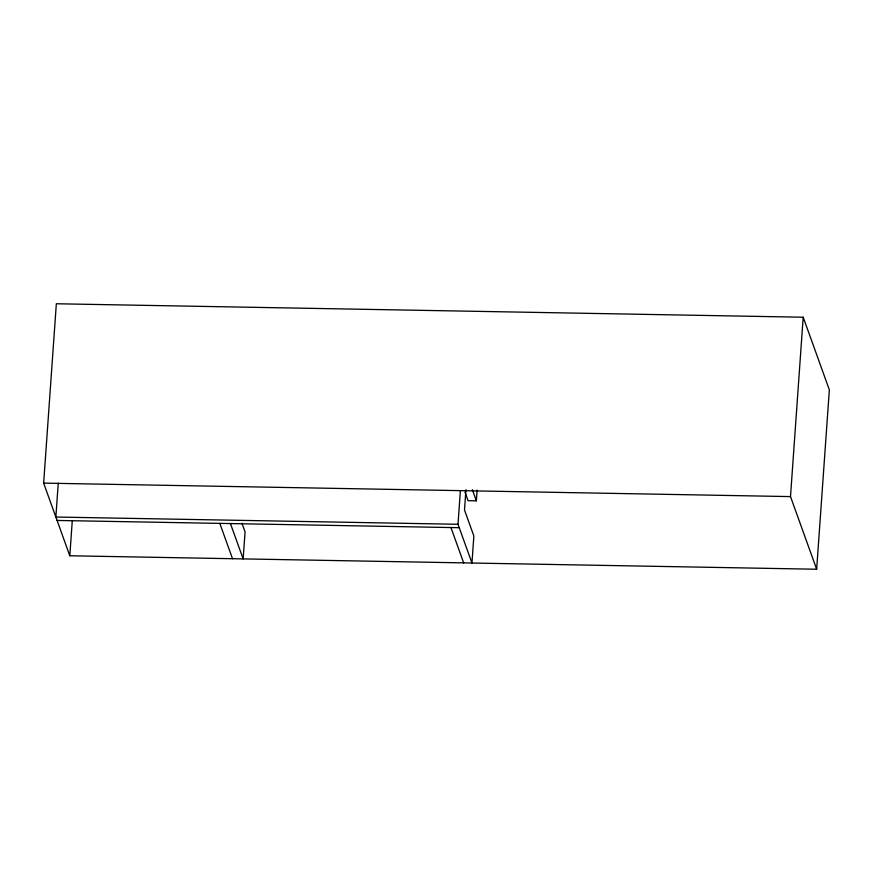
<?xml version="1.0" encoding="UTF-8"?>
<svg xmlns="http://www.w3.org/2000/svg" width="873" height="873" viewBox="0 0 873 873"><rect width="100%" height="100%" fill="white"/><g stroke="black" fill="none" stroke-linecap="round" stroke-linejoin="round"><path stroke-width="1.31" d="M43.65 483.118L56.341 303.76L803.193 317.226L829.35 389.882L816.659 569.24L69.807 555.774L43.65 483.118L790.501 496.595L816.659 569.24M58.262 483.064L55.861 517.034L458.009 524.28L471.955 563.02L473.864 536.011L464.501 509.996L465.942 489.698M69.807 555.774L72.295 520.504M458.009 524.28L460.398 490.55M464.938 492.012L468.059 500.687L476.363 500.829L477.116 490.059M790.501 496.595L803.193 317.226M57.083 520.45L459.242 527.696M472.348 489.677L476.363 500.829M450.937 527.554L463.661 562.878M241.941 523.211L245.062 531.886L243.152 558.895L230.439 523.571M219.81 523.385L232.524 558.709"/></g></svg>
